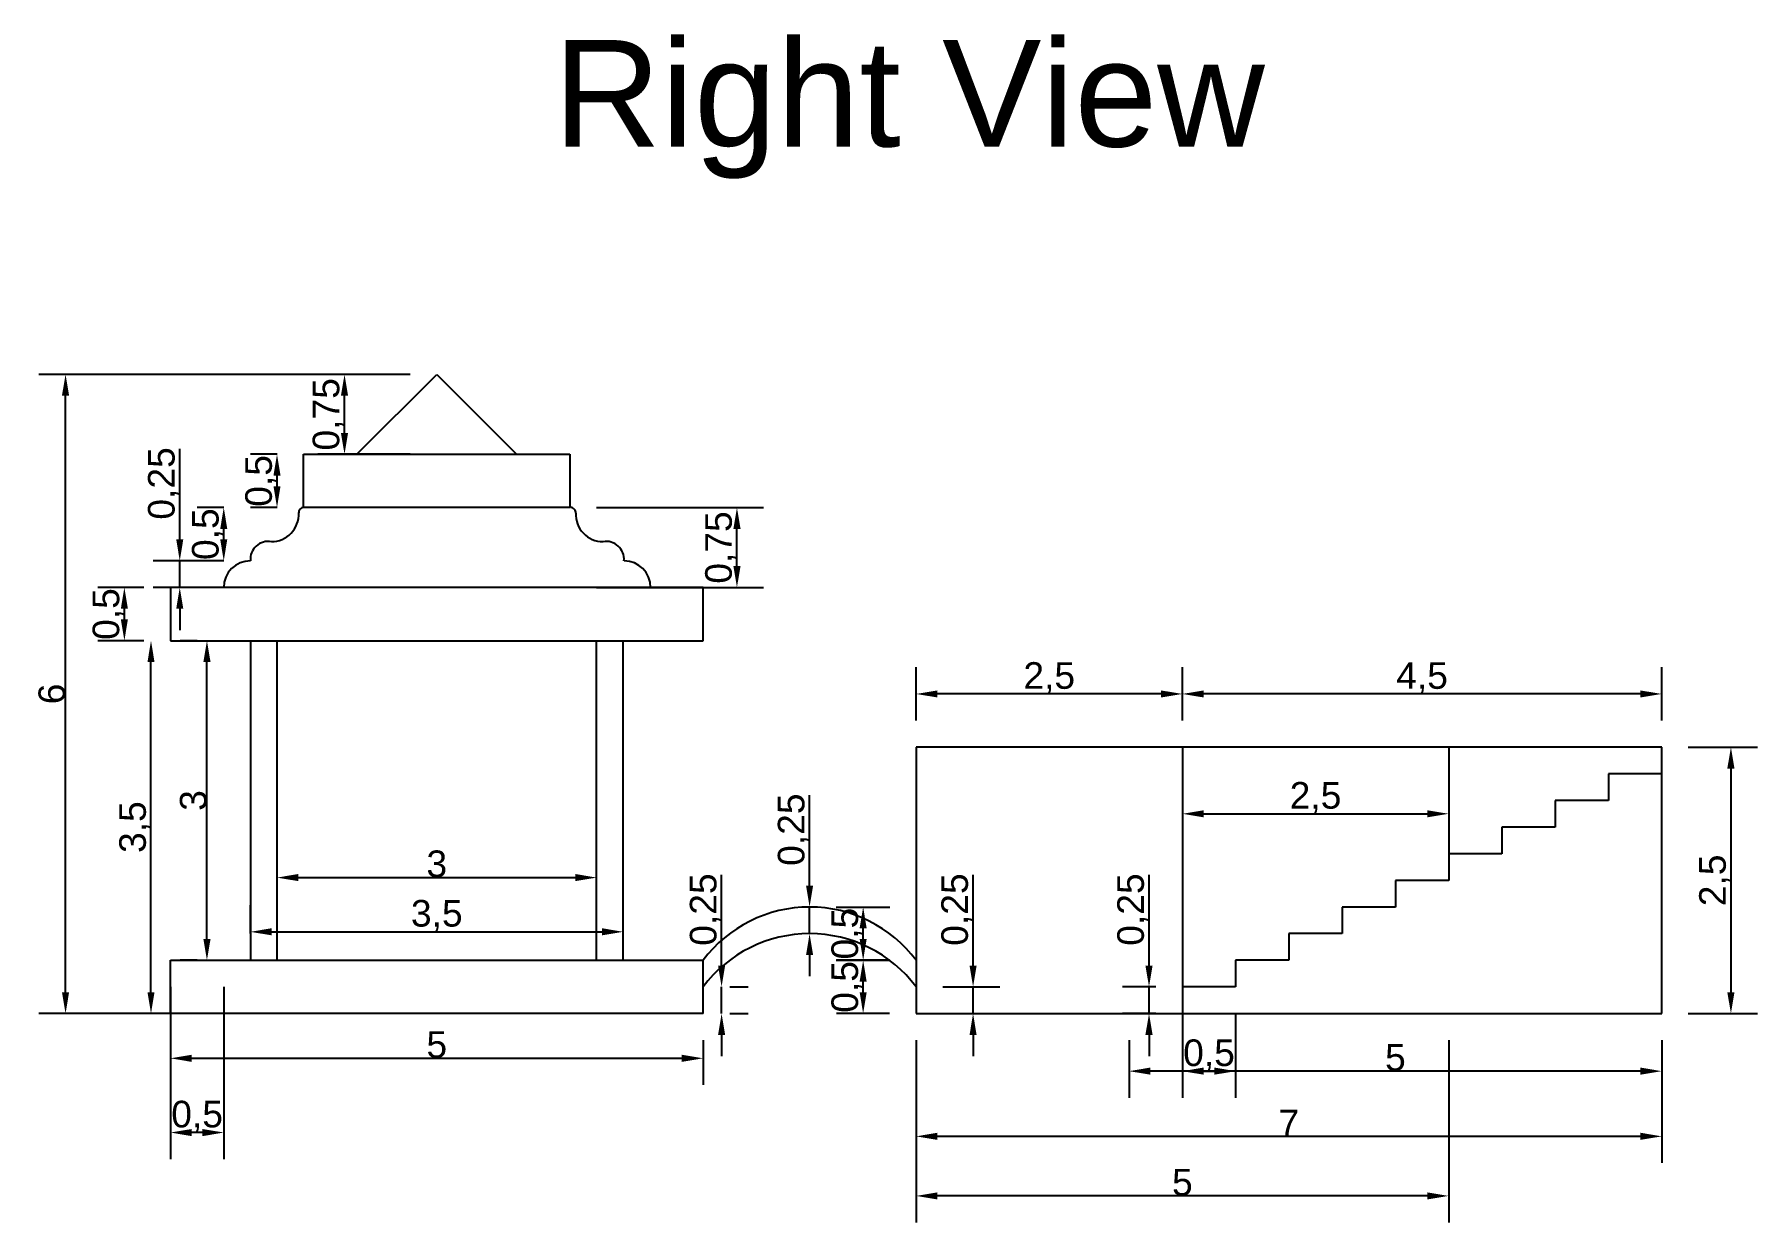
# Model space of a CAD drawing. Header units: millimetres. Extents: x 1912.7 to 1980.8, y 1561.4 to 1582.2.
# Drawn here: x 1947.23 to 1963.41, y 1563.66 to 1574.82 of the extents above; entities that cross this region are included whole.
import ezdxf

# ---------------------------------------------------------------- set-up
doc = ezdxf.new("R2010")
doc.units = ezdxf.units.MM
doc.layers.add('Dimensions', color=2, linetype='Continuous')
doc.layers.add('Final', color=3, linetype='Continuous')
doc.styles.get("Standard").update_dxf_attribs({"font": 'arial.ttf'})
doc.dimstyles.new('ISO-25', dxfattribs={"dimtxt": 0.25, "dimasz": 0.2, "dimexe": 0.25, "dimexo": 0.25, "dimgap": 0, "dimtad": 1, "dimtxsty": 'Standard', "dimcen": 1, "dimadec": 0, "dimazin": 0, "dimtfac": 1, "dimtmove": 0, "dimatfit": 3, "dimfxl": 1, "dimarcsym": 0})

# ---------------------------------------------------------------- blocks, each defined once
blk = doc.blocks.new('*D86')
at = {"layer": 'Defpoints', "color": 0, "transparency": 16777216}
for p in [(1962.509, 1568.125), (1962.509, 1565.625), (1963.159, 1565.625)]:
    blk.add_point(p, dxfattribs=at)
at = {"layer": 'Dimensions', "color": 0, "lineweight": -2, "transparency": 16777216}
for p, q in [((1962.759, 1568.125), (1963.409, 1568.125)), ((1963.159, 1567.925), (1963.159, 1565.825)), ((1962.759, 1565.625), (1963.409, 1565.625))]:
    blk.add_line(p, q, dxfattribs=at)
at = {"layer": 'Dimensions', "color": 0, "transparency": 16777216}
for points in [[(1963.125, 1567.925), (1963.192, 1567.925), (1963.159, 1568.125)], [(1963.125, 1565.825), (1963.192, 1565.825), (1963.159, 1565.625)]]:
    blk.add_solid(points, dxfattribs=at)
at = {"layer": 'Dimensions', "color": 0, "transparency": 16777216, "insert": (1963.009, 1566.875), "char_height": 0.25, "attachment_point": 5, "rotation": 90}
blk.add_mtext('2,5', dxfattribs=at)
blk = doc.blocks.new('*D87')
at = {"layer": 'Defpoints', "color": 0, "transparency": 16777216}
for p in [(1957.509, 1565.625), (1962.509, 1565.625), (1957.509, 1565.084)]:
    blk.add_point(p, dxfattribs=at)
at = {"layer": 'Dimensions', "color": 0, "lineweight": -2, "transparency": 16777216}
for p, q in [((1957.509, 1565.375), (1957.509, 1564.834)), ((1962.509, 1565.375), (1962.509, 1564.834)), ((1962.309, 1565.084), (1957.709, 1565.084))]:
    blk.add_line(p, q, dxfattribs=at)
at = {"layer": 'Dimensions', "color": 0, "transparency": 16777216}
for points in [[(1957.709, 1565.118), (1957.709, 1565.051), (1957.509, 1565.084)], [(1962.309, 1565.118), (1962.309, 1565.051), (1962.509, 1565.084)]]:
    blk.add_solid(points, dxfattribs=at)
at = {"layer": 'Dimensions', "color": 0, "transparency": 16777216, "insert": (1960.009, 1565.211), "char_height": 0.25, "attachment_point": 5}
blk.add_mtext('5', dxfattribs=at)
blk = doc.blocks.new('*D88')
at = {"layer": 'Defpoints', "color": 0, "transparency": 16777216}
for p in [(1955.509, 1565.625), (1962.509, 1565.625), (1955.509, 1564.472)]:
    blk.add_point(p, dxfattribs=at)
at = {"layer": 'Dimensions', "color": 0, "lineweight": -2, "transparency": 16777216}
for p, q in [((1955.509, 1565.375), (1955.509, 1564.222)), ((1962.509, 1565.375), (1962.509, 1564.222)), ((1962.309, 1564.472), (1955.709, 1564.472))]:
    blk.add_line(p, q, dxfattribs=at)
at = {"layer": 'Dimensions', "color": 0, "transparency": 16777216}
for points in [[(1955.709, 1564.506), (1955.709, 1564.439), (1955.509, 1564.472)], [(1962.309, 1564.506), (1962.309, 1564.439), (1962.509, 1564.472)]]:
    blk.add_solid(points, dxfattribs=at)
at = {"layer": 'Dimensions', "color": 0, "transparency": 16777216, "insert": (1959.009, 1564.597), "char_height": 0.25, "attachment_point": 5}
blk.add_mtext('7', dxfattribs=at)
blk = doc.blocks.new('*D89')
at = {"layer": 'Defpoints', "color": 0, "transparency": 16777216}
for p in [(1955.509, 1565.625), (1960.509, 1565.625), (1955.509, 1563.913)]:
    blk.add_point(p, dxfattribs=at)
at = {"layer": 'Dimensions', "color": 0, "lineweight": -2, "transparency": 16777216}
for p, q in [((1955.509, 1565.375), (1955.509, 1563.663)), ((1960.509, 1565.375), (1960.509, 1563.663)), ((1960.309, 1563.913), (1955.709, 1563.913))]:
    blk.add_line(p, q, dxfattribs=at)
at = {"layer": 'Dimensions', "color": 0, "transparency": 16777216}
for points in [[(1955.709, 1563.946), (1955.709, 1563.88), (1955.509, 1563.913)], [(1960.309, 1563.946), (1960.309, 1563.88), (1960.509, 1563.913)]]:
    blk.add_solid(points, dxfattribs=at)
at = {"layer": 'Dimensions', "color": 0, "transparency": 16777216, "insert": (1958.009, 1564.04), "char_height": 0.25, "attachment_point": 5}
blk.add_mtext('5', dxfattribs=at)
blk = doc.blocks.new('*D90')
at = {"layer": 'Defpoints', "color": 0, "transparency": 16777216}
for p in [(1958.009, 1568.625), (1958.009, 1568.125), (1962.509, 1568.125)]:
    blk.add_point(p, dxfattribs=at)
at = {"layer": 'Dimensions', "color": 0, "lineweight": -2, "transparency": 16777216}
for p, q in [((1958.009, 1568.375), (1958.009, 1568.875)), ((1962.509, 1568.375), (1962.509, 1568.875)), ((1962.309, 1568.625), (1958.209, 1568.625))]:
    blk.add_line(p, q, dxfattribs=at)
at = {"layer": 'Dimensions', "color": 0, "transparency": 16777216}
for points in [[(1958.209, 1568.658), (1958.209, 1568.592), (1958.009, 1568.625)], [(1962.309, 1568.658), (1962.309, 1568.592), (1962.509, 1568.625)]]:
    blk.add_solid(points, dxfattribs=at)
at = {"layer": 'Dimensions', "color": 0, "transparency": 16777216, "insert": (1960.259, 1568.775), "char_height": 0.25, "attachment_point": 5}
blk.add_mtext('4,5', dxfattribs=at)
blk = doc.blocks.new('*D91')
at = {"layer": 'Defpoints', "color": 0, "transparency": 16777216}
for p in [(1955.509, 1568.625), (1955.509, 1568.125), (1958.009, 1568.125)]:
    blk.add_point(p, dxfattribs=at)
at = {"layer": 'Dimensions', "color": 0, "lineweight": -2, "transparency": 16777216}
for p, q in [((1955.509, 1568.375), (1955.509, 1568.875)), ((1958.009, 1568.375), (1958.009, 1568.875)), ((1957.809, 1568.625), (1955.709, 1568.625))]:
    blk.add_line(p, q, dxfattribs=at)
at = {"layer": 'Dimensions', "color": 0, "transparency": 16777216}
for points in [[(1955.709, 1568.658), (1955.709, 1568.592), (1955.509, 1568.625)], [(1957.809, 1568.658), (1957.809, 1568.592), (1958.009, 1568.625)]]:
    blk.add_solid(points, dxfattribs=at)
at = {"layer": 'Dimensions', "color": 0, "transparency": 16777216, "insert": (1956.759, 1568.775), "char_height": 0.25, "attachment_point": 5}
blk.add_mtext('2,5', dxfattribs=at)
blk = doc.blocks.new('*D94')
at = {"layer": 'Defpoints', "color": 0, "transparency": 16777216}
for p in [(1953.509, 1565.875), (1953.683, 1565.875), (1953.509, 1565.625)]:
    blk.add_point(p, dxfattribs=at)
at = {"layer": 'Dimensions', "color": 0, "lineweight": -2, "transparency": 16777216}
for p, q in [((1953.683, 1566.075), (1953.683, 1566.926)), ((1953.683, 1565.625), (1953.683, 1565.875)), ((1953.759, 1565.875), (1953.933, 1565.875)), ((1953.759, 1565.625), (1953.933, 1565.625)), ((1953.683, 1565.425), (1953.683, 1565.225))]:
    blk.add_line(p, q, dxfattribs=at)
at = {"layer": 'Dimensions', "color": 0, "transparency": 16777216}
for points in [[(1953.65, 1566.075), (1953.716, 1566.075), (1953.683, 1565.875)], [(1953.65, 1565.425), (1953.716, 1565.425), (1953.683, 1565.625)]]:
    blk.add_solid(points, dxfattribs=at)
at = {"layer": 'Dimensions', "color": 0, "transparency": 16777216, "insert": (1953.533, 1566.601), "char_height": 0.25, "attachment_point": 5, "rotation": 90}
blk.add_mtext('0,25', dxfattribs=at)
blk = doc.blocks.new('*D127')
at = {"layer": 'Defpoints', "color": 0, "transparency": 16777216}
for p in [(1954.509, 1566.625), (1954.509, 1566.625), (1954.509, 1566.375)]:
    blk.add_point(p, dxfattribs=at)
at = {"layer": 'Dimensions', "color": 0, "lineweight": -2, "transparency": 16777216}
for p, q in [((1954.509, 1566.825), (1954.509, 1567.676)), ((1954.509, 1566.375), (1954.509, 1566.625)), ((1954.509, 1566.175), (1954.509, 1565.975))]:
    blk.add_line(p, q, dxfattribs=at)
at = {"layer": 'Dimensions', "color": 0, "transparency": 16777216}
for points in [[(1954.476, 1566.825), (1954.542, 1566.825), (1954.509, 1566.625)], [(1954.476, 1566.175), (1954.542, 1566.175), (1954.509, 1566.375)]]:
    blk.add_solid(points, dxfattribs=at)
at = {"layer": 'Dimensions', "color": 0, "transparency": 16777216, "insert": (1954.359, 1567.351), "char_height": 0.25, "attachment_point": 5, "rotation": 90}
blk.add_mtext('0,25', dxfattribs=at)
blk = doc.blocks.new('*D128')
at = {"layer": 'Defpoints', "color": 0, "transparency": 16777216}
for p in [(1954.509, 1566.625), (1955.012, 1566.625), (1954.509, 1566.125)]:
    blk.add_point(p, dxfattribs=at)
at = {"layer": 'Dimensions', "color": 0, "lineweight": -2, "transparency": 16777216}
for p, q in [((1954.759, 1566.625), (1955.262, 1566.625)), ((1955.012, 1566.325), (1955.012, 1566.425)), ((1954.759, 1566.125), (1955.262, 1566.125))]:
    blk.add_line(p, q, dxfattribs=at)
at = {"layer": 'Dimensions', "color": 0, "transparency": 16777216}
for points in [[(1954.979, 1566.425), (1955.045, 1566.425), (1955.012, 1566.625)], [(1954.979, 1566.325), (1955.045, 1566.325), (1955.012, 1566.125)]]:
    blk.add_solid(points, dxfattribs=at)
at = {"layer": 'Dimensions', "color": 0, "transparency": 16777216, "insert": (1954.862, 1566.375), "char_height": 0.25, "attachment_point": 5, "rotation": 90}
blk.add_mtext('0,5', dxfattribs=at)
blk = doc.blocks.new('*D129')
at = {"layer": 'Defpoints', "color": 0, "transparency": 16777216}
for p in [(1955.012, 1566.125), (1955.509, 1566.125), (1955.509, 1565.625)]:
    blk.add_point(p, dxfattribs=at)
at = {"layer": 'Dimensions', "color": 0, "lineweight": -2, "transparency": 16777216}
for p, q in [((1955.259, 1566.125), (1954.762, 1566.125)), ((1955.012, 1565.825), (1955.012, 1565.925)), ((1955.259, 1565.625), (1954.762, 1565.625))]:
    blk.add_line(p, q, dxfattribs=at)
at = {"layer": 'Dimensions', "color": 0, "transparency": 16777216}
for points in [[(1954.979, 1565.925), (1955.045, 1565.925), (1955.012, 1566.125)], [(1954.979, 1565.825), (1955.045, 1565.825), (1955.012, 1565.625)]]:
    blk.add_solid(points, dxfattribs=at)
at = {"layer": 'Dimensions', "color": 0, "transparency": 16777216, "insert": (1954.862, 1565.875), "char_height": 0.25, "attachment_point": 5, "rotation": 90}
blk.add_mtext('0,5', dxfattribs=at)
blk = doc.blocks.new('*D130')
at = {"layer": 'Defpoints', "color": 0, "transparency": 16777216}
for p in [(1955.509, 1565.875), (1956.044, 1565.875), (1955.509, 1565.625)]:
    blk.add_point(p, dxfattribs=at)
at = {"layer": 'Dimensions', "color": 0, "lineweight": -2, "transparency": 16777216}
for p, q in [((1956.044, 1566.075), (1956.044, 1566.926)), ((1955.759, 1565.875), (1956.294, 1565.875)), ((1956.044, 1565.625), (1956.044, 1565.875)), ((1955.759, 1565.625), (1956.294, 1565.625)), ((1956.044, 1565.425), (1956.044, 1565.225))]:
    blk.add_line(p, q, dxfattribs=at)
at = {"layer": 'Dimensions', "color": 0, "transparency": 16777216}
for points in [[(1956.011, 1566.075), (1956.077, 1566.075), (1956.044, 1565.875)], [(1956.011, 1565.425), (1956.077, 1565.425), (1956.044, 1565.625)]]:
    blk.add_solid(points, dxfattribs=at)
at = {"layer": 'Dimensions', "color": 0, "transparency": 16777216, "insert": (1955.894, 1566.601), "char_height": 0.25, "attachment_point": 5, "rotation": 90}
blk.add_mtext('0,25', dxfattribs=at)
blk = doc.blocks.new('*D131')
at = {"layer": 'Defpoints', "color": 0, "transparency": 16777216}
for p in [(1957.696, 1565.875), (1958.009, 1565.875), (1958.009, 1565.625)]:
    blk.add_point(p, dxfattribs=at)
at = {"layer": 'Dimensions', "color": 0, "lineweight": -2, "transparency": 16777216}
for p, q in [((1957.696, 1566.075), (1957.696, 1566.926)), ((1957.759, 1565.875), (1957.446, 1565.875)), ((1957.696, 1565.625), (1957.696, 1565.875)), ((1957.759, 1565.625), (1957.446, 1565.625)), ((1957.696, 1565.425), (1957.696, 1565.225))]:
    blk.add_line(p, q, dxfattribs=at)
at = {"layer": 'Dimensions', "color": 0, "transparency": 16777216}
for points in [[(1957.662, 1566.075), (1957.729, 1566.075), (1957.696, 1565.875)], [(1957.662, 1565.425), (1957.729, 1565.425), (1957.696, 1565.625)]]:
    blk.add_solid(points, dxfattribs=at)
at = {"layer": 'Dimensions', "color": 0, "transparency": 16777216, "insert": (1957.546, 1566.601), "char_height": 0.25, "attachment_point": 5, "rotation": 90}
blk.add_mtext('0,25', dxfattribs=at)
blk = doc.blocks.new('*D132')
at = {"layer": 'Defpoints', "color": 0, "transparency": 16777216}
for p in [(1958.009, 1565.875), (1958.509, 1565.875), (1958.509, 1565.084)]:
    blk.add_point(p, dxfattribs=at)
at = {"layer": 'Dimensions', "color": 0, "lineweight": -2, "transparency": 16777216}
for p, q in [((1958.009, 1565.625), (1958.009, 1564.834)), ((1958.509, 1565.625), (1958.509, 1564.834)), ((1958.209, 1565.084), (1958.309, 1565.084))]:
    blk.add_line(p, q, dxfattribs=at)
at = {"layer": 'Dimensions', "color": 0, "transparency": 16777216}
for points in [[(1958.209, 1565.118), (1958.209, 1565.051), (1958.009, 1565.084)], [(1958.309, 1565.118), (1958.309, 1565.051), (1958.509, 1565.084)]]:
    blk.add_solid(points, dxfattribs=at)
at = {"layer": 'Dimensions', "color": 0, "transparency": 16777216, "insert": (1958.259, 1565.234), "char_height": 0.25, "attachment_point": 5}
blk.add_mtext('0,5', dxfattribs=at)
blk = doc.blocks.new('*D140')
at = {"layer": 'Defpoints', "color": 0, "transparency": 16777216}
for p in [(1958.009, 1568.125), (1960.509, 1568.125), (1960.509, 1567.5)]:
    blk.add_point(p, dxfattribs=at)
at = {"layer": 'Dimensions', "color": 0, "lineweight": -2, "transparency": 16777216}
for p, q in [((1958.009, 1567.875), (1958.009, 1567.25)), ((1960.509, 1567.875), (1960.509, 1567.25)), ((1958.209, 1567.5), (1960.309, 1567.5))]:
    blk.add_line(p, q, dxfattribs=at)
at = {"layer": 'Dimensions', "color": 0, "transparency": 16777216}
for points in [[(1958.209, 1567.533), (1958.209, 1567.467), (1958.009, 1567.5)], [(1960.309, 1567.533), (1960.309, 1567.467), (1960.509, 1567.5)]]:
    blk.add_solid(points, dxfattribs=at)
at = {"layer": 'Dimensions', "color": 0, "transparency": 16777216, "insert": (1959.259, 1567.65), "char_height": 0.25, "attachment_point": 5}
blk.add_mtext('2,5', dxfattribs=at)
blk = doc.blocks.new('*D155')
at = {"layer": 'Defpoints', "color": 0, "transparency": 16777216}
for p in [(1948.509, 1566.125), (1949.009, 1566.125), (1948.509, 1564.508)]:
    blk.add_point(p, dxfattribs=at)
at = {"layer": 'Dimensions', "color": 0, "lineweight": -2, "transparency": 16777216}
for p, q in [((1948.509, 1565.875), (1948.509, 1564.258)), ((1949.009, 1565.875), (1949.009, 1564.258)), ((1948.809, 1564.508), (1948.709, 1564.508))]:
    blk.add_line(p, q, dxfattribs=at)
at = {"layer": 'Dimensions', "color": 0, "transparency": 16777216}
for points in [[(1948.709, 1564.541), (1948.709, 1564.474), (1948.509, 1564.508)], [(1948.809, 1564.541), (1948.809, 1564.474), (1949.009, 1564.508)]]:
    blk.add_solid(points, dxfattribs=at)
at = {"layer": 'Dimensions', "color": 0, "transparency": 16777216, "insert": (1948.759, 1564.658), "char_height": 0.25, "attachment_point": 5}
blk.add_mtext('0,5', dxfattribs=at)
blk = doc.blocks.new('*D156')
at = {"layer": 'Defpoints', "color": 0, "transparency": 16777216}
for p in [(1948.509, 1565.625), (1953.509, 1565.625), (1953.509, 1565.205)]:
    blk.add_point(p, dxfattribs=at)
at = {"layer": 'Dimensions', "color": 0, "lineweight": -2, "transparency": 16777216}
for p, q in [((1948.509, 1565.375), (1948.509, 1564.955)), ((1953.509, 1565.375), (1953.509, 1564.955)), ((1948.709, 1565.205), (1953.309, 1565.205))]:
    blk.add_line(p, q, dxfattribs=at)
at = {"layer": 'Dimensions', "color": 0, "transparency": 16777216}
for points in [[(1948.709, 1565.238), (1948.709, 1565.171), (1948.509, 1565.205)], [(1953.309, 1565.238), (1953.309, 1565.171), (1953.509, 1565.205)]]:
    blk.add_solid(points, dxfattribs=at)
at = {"layer": 'Dimensions', "color": 0, "transparency": 16777216, "insert": (1951.009, 1565.332), "char_height": 0.25, "attachment_point": 5}
blk.add_mtext('5', dxfattribs=at)
blk = doc.blocks.new('*D157')
at = {"layer": 'Defpoints', "color": 0, "transparency": 16777216}
for p in [(1948.326, 1569.125), (1948.509, 1569.125), (1948.509, 1565.625)]:
    blk.add_point(p, dxfattribs=at)
at = {"layer": 'Dimensions', "color": 0, "lineweight": -2, "transparency": 16777216}
for p, q in [((1948.259, 1569.125), (1948.076, 1569.125)), ((1948.326, 1565.825), (1948.326, 1568.925)), ((1948.259, 1565.625), (1948.076, 1565.625))]:
    blk.add_line(p, q, dxfattribs=at)
at = {"layer": 'Dimensions', "color": 0, "transparency": 16777216}
for points in [[(1948.293, 1568.925), (1948.359, 1568.925), (1948.326, 1569.125)], [(1948.293, 1565.825), (1948.359, 1565.825), (1948.326, 1565.625)]]:
    blk.add_solid(points, dxfattribs=at)
at = {"layer": 'Dimensions', "color": 0, "transparency": 16777216, "insert": (1948.176, 1567.375), "char_height": 0.25, "attachment_point": 5, "rotation": 90}
blk.add_mtext('3,5', dxfattribs=at)
blk = doc.blocks.new('*D158')
at = {"layer": 'Defpoints', "color": 0, "transparency": 16777216}
for p in [(1948.851, 1569.125), (1949.009, 1569.125), (1949.009, 1566.125)]:
    blk.add_point(p, dxfattribs=at)
at = {"layer": 'Dimensions', "color": 0, "lineweight": -2, "transparency": 16777216}
for p, q in [((1948.759, 1569.125), (1948.601, 1569.125)), ((1948.851, 1566.325), (1948.851, 1568.925)), ((1948.759, 1566.125), (1948.601, 1566.125))]:
    blk.add_line(p, q, dxfattribs=at)
at = {"layer": 'Dimensions', "color": 0, "transparency": 16777216}
for points in [[(1948.818, 1568.925), (1948.885, 1568.925), (1948.851, 1569.125)], [(1948.818, 1566.325), (1948.885, 1566.325), (1948.851, 1566.125)]]:
    blk.add_solid(points, dxfattribs=at)
at = {"layer": 'Dimensions', "color": 0, "transparency": 16777216, "insert": (1948.724, 1567.625), "char_height": 0.25, "attachment_point": 5, "rotation": 90}
blk.add_mtext('3', dxfattribs=at)
blk = doc.blocks.new('*D164')
at = {"layer": 'Defpoints', "color": 0, "transparency": 16777216}
for p in [(1952.759, 1566.392), (1949.259, 1566.125), (1952.759, 1566.125)]:
    blk.add_point(p, dxfattribs=at)
at = {"layer": 'Dimensions', "color": 0, "lineweight": -2, "transparency": 16777216}
for p, q in [((1949.259, 1566.375), (1949.259, 1566.642)), ((1952.759, 1566.375), (1952.759, 1566.642)), ((1949.459, 1566.392), (1952.559, 1566.392))]:
    blk.add_line(p, q, dxfattribs=at)
at = {"layer": 'Dimensions', "color": 0, "transparency": 16777216}
for points in [[(1949.459, 1566.426), (1949.459, 1566.359), (1949.259, 1566.392)], [(1952.559, 1566.426), (1952.559, 1566.359), (1952.759, 1566.392)]]:
    blk.add_solid(points, dxfattribs=at)
at = {"layer": 'Dimensions', "color": 0, "transparency": 16777216, "insert": (1951.009, 1566.543), "char_height": 0.25, "attachment_point": 5}
blk.add_mtext('3,5', dxfattribs=at)
blk = doc.blocks.new('*D166')
at = {"layer": 'Defpoints', "color": 0, "transparency": 16777216}
for p in [(1952.509, 1566.901), (1949.509, 1566.125), (1952.509, 1566.125)]:
    blk.add_point(p, dxfattribs=at)
at = {"layer": 'Dimensions', "color": 0, "lineweight": -2, "transparency": 16777216}
for p, q in [((1949.509, 1566.375), (1949.509, 1567.151)), ((1952.509, 1566.375), (1952.509, 1567.151)), ((1949.709, 1566.901), (1952.309, 1566.901))]:
    blk.add_line(p, q, dxfattribs=at)
at = {"layer": 'Dimensions', "color": 0, "transparency": 16777216}
for points in [[(1949.709, 1566.935), (1949.709, 1566.868), (1949.509, 1566.901)], [(1952.309, 1566.935), (1952.309, 1566.868), (1952.509, 1566.901)]]:
    blk.add_solid(points, dxfattribs=at)
at = {"layer": 'Dimensions', "color": 0, "transparency": 16777216, "insert": (1951.009, 1567.029), "char_height": 0.25, "attachment_point": 5}
blk.add_mtext('3', dxfattribs=at)
blk = doc.blocks.new('*D167')
at = {"layer": 'Defpoints', "color": 0, "transparency": 16777216}
for p in [(1948.076, 1569.625), (1948.509, 1569.625), (1948.509, 1569.125)]:
    blk.add_point(p, dxfattribs=at)
at = {"layer": 'Dimensions', "color": 0, "lineweight": -2, "transparency": 16777216}
for p, q in [((1948.259, 1569.625), (1947.826, 1569.625)), ((1948.076, 1569.325), (1948.076, 1569.425)), ((1948.259, 1569.125), (1947.826, 1569.125))]:
    blk.add_line(p, q, dxfattribs=at)
at = {"layer": 'Dimensions', "color": 0, "transparency": 16777216}
for points in [[(1948.043, 1569.425), (1948.109, 1569.425), (1948.076, 1569.625)], [(1948.043, 1569.325), (1948.109, 1569.325), (1948.076, 1569.125)]]:
    blk.add_solid(points, dxfattribs=at)
at = {"layer": 'Dimensions', "color": 0, "transparency": 16777216, "insert": (1947.926, 1569.375), "char_height": 0.25, "attachment_point": 5, "rotation": 90}
blk.add_mtext('0,5', dxfattribs=at)
blk = doc.blocks.new('*D172')
at = {"layer": 'Defpoints', "color": 0, "transparency": 16777216}
for p in [(1949.509, 1570.875), (1949.759, 1570.875), (1949.759, 1570.375)]:
    blk.add_point(p, dxfattribs=at)
at = {"layer": 'Dimensions', "color": 0, "lineweight": -2, "transparency": 16777216}
for p, q in [((1949.509, 1570.875), (1949.259, 1570.875)), ((1949.509, 1570.575), (1949.509, 1570.675)), ((1949.509, 1570.375), (1949.259, 1570.375))]:
    blk.add_line(p, q, dxfattribs=at)
at = {"layer": 'Dimensions', "color": 0, "transparency": 16777216}
for points in [[(1949.476, 1570.675), (1949.542, 1570.675), (1949.509, 1570.875)], [(1949.476, 1570.575), (1949.542, 1570.575), (1949.509, 1570.375)]]:
    blk.add_solid(points, dxfattribs=at)
at = {"layer": 'Dimensions', "color": 0, "transparency": 16777216, "insert": (1949.359, 1570.625), "char_height": 0.25, "attachment_point": 5, "rotation": 90}
blk.add_mtext('0,5', dxfattribs=at)
blk = doc.blocks.new('*D173')
at = {"layer": 'Defpoints', "color": 0, "transparency": 16777216}
for p in [(1950.143, 1571.625), (1951.009, 1571.625), (1951.009, 1570.875)]:
    blk.add_point(p, dxfattribs=at)
at = {"layer": 'Dimensions', "color": 0, "lineweight": -2, "transparency": 16777216}
for p, q in [((1950.759, 1571.625), (1949.893, 1571.625)), ((1950.143, 1571.075), (1950.143, 1571.425)), ((1950.759, 1570.875), (1949.893, 1570.875))]:
    blk.add_line(p, q, dxfattribs=at)
at = {"layer": 'Dimensions', "color": 0, "transparency": 16777216}
for points in [[(1950.109, 1571.425), (1950.176, 1571.425), (1950.143, 1571.625)], [(1950.109, 1571.075), (1950.176, 1571.075), (1950.143, 1570.875)]]:
    blk.add_solid(points, dxfattribs=at)
at = {"layer": 'Dimensions', "color": 0, "transparency": 16777216, "insert": (1949.992, 1571.25), "char_height": 0.25, "attachment_point": 5, "rotation": 90}
blk.add_mtext('0,75', dxfattribs=at)
blk = doc.blocks.new('*D174')
at = {"layer": 'Defpoints', "color": 0, "transparency": 16777216}
for p in [(1949.009, 1570.375), (1949.259, 1570.375), (1949.259, 1569.875)]:
    blk.add_point(p, dxfattribs=at)
at = {"layer": 'Dimensions', "color": 0, "lineweight": -2, "transparency": 16777216}
for p, q in [((1949.009, 1570.375), (1948.759, 1570.375)), ((1949.009, 1570.075), (1949.009, 1570.175)), ((1949.009, 1569.875), (1948.759, 1569.875))]:
    blk.add_line(p, q, dxfattribs=at)
at = {"layer": 'Dimensions', "color": 0, "transparency": 16777216}
for points in [[(1948.976, 1570.175), (1949.042, 1570.175), (1949.009, 1570.375)], [(1948.976, 1570.075), (1949.042, 1570.075), (1949.009, 1569.875)]]:
    blk.add_solid(points, dxfattribs=at)
at = {"layer": 'Dimensions', "color": 0, "transparency": 16777216, "insert": (1948.859, 1570.125), "char_height": 0.25, "attachment_point": 5, "rotation": 90}
blk.add_mtext('0,5', dxfattribs=at)
blk = doc.blocks.new('*D175')
at = {"layer": 'Defpoints', "color": 0, "transparency": 16777216}
for p in [(1948.596, 1569.875), (1949.009, 1569.875), (1949.009, 1569.625)]:
    blk.add_point(p, dxfattribs=at)
at = {"layer": 'Dimensions', "color": 0, "lineweight": -2, "transparency": 16777216}
for p, q in [((1948.596, 1570.075), (1948.596, 1570.926)), ((1948.759, 1569.875), (1948.346, 1569.875)), ((1948.596, 1569.625), (1948.596, 1569.875)), ((1948.759, 1569.625), (1948.346, 1569.625)), ((1948.596, 1569.425), (1948.596, 1569.225))]:
    blk.add_line(p, q, dxfattribs=at)
at = {"layer": 'Dimensions', "color": 0, "transparency": 16777216}
for points in [[(1948.563, 1570.075), (1948.629, 1570.075), (1948.596, 1569.875)], [(1948.563, 1569.425), (1948.629, 1569.425), (1948.596, 1569.625)]]:
    blk.add_solid(points, dxfattribs=at)
at = {"layer": 'Dimensions', "color": 0, "transparency": 16777216, "insert": (1948.446, 1570.601), "char_height": 0.25, "attachment_point": 5, "rotation": 90}
blk.add_mtext('0,25', dxfattribs=at)
blk = doc.blocks.new('*D176')
at = {"layer": 'Defpoints', "color": 0, "transparency": 16777216}
for p in [(1952.259, 1570.375), (1953.827, 1570.375), (1952.259, 1569.625)]:
    blk.add_point(p, dxfattribs=at)
at = {"layer": 'Dimensions', "color": 0, "lineweight": -2, "transparency": 16777216}
for p, q in [((1952.509, 1570.375), (1954.077, 1570.375)), ((1953.827, 1569.825), (1953.827, 1570.175)), ((1952.509, 1569.625), (1954.077, 1569.625))]:
    blk.add_line(p, q, dxfattribs=at)
at = {"layer": 'Dimensions', "color": 0, "transparency": 16777216}
for points in [[(1953.794, 1570.175), (1953.861, 1570.175), (1953.827, 1570.375)], [(1953.794, 1569.825), (1953.861, 1569.825), (1953.827, 1569.625)]]:
    blk.add_solid(points, dxfattribs=at)
at = {"layer": 'Dimensions', "color": 0, "transparency": 16777216, "insert": (1953.677, 1570), "char_height": 0.25, "attachment_point": 5, "rotation": 90}
blk.add_mtext('0,75', dxfattribs=at)
blk = doc.blocks.new('*D177')
at = {"layer": 'Defpoints', "color": 0, "transparency": 16777216}
for p in [(1947.524, 1571.625), (1951.009, 1571.625), (1951.009, 1565.625)]:
    blk.add_point(p, dxfattribs=at)
at = {"layer": 'Dimensions', "color": 0, "lineweight": -2, "transparency": 16777216}
for p, q in [((1950.759, 1571.625), (1947.274, 1571.625)), ((1947.524, 1565.825), (1947.524, 1571.425)), ((1950.759, 1565.625), (1947.274, 1565.625))]:
    blk.add_line(p, q, dxfattribs=at)
at = {"layer": 'Dimensions', "color": 0, "transparency": 16777216}
for points in [[(1947.49, 1571.425), (1947.557, 1571.425), (1947.524, 1571.625)], [(1947.49, 1565.825), (1947.557, 1565.825), (1947.524, 1565.625)]]:
    blk.add_solid(points, dxfattribs=at)
at = {"layer": 'Dimensions', "color": 0, "transparency": 16777216, "insert": (1947.396, 1568.625), "char_height": 0.25, "attachment_point": 5, "rotation": 90}
blk.add_mtext('6', dxfattribs=at)

msp = doc.modelspace()

# ---------------------------------------------------------------- linework, layer by layer
at = {"layer": 'Final'}
for p, q in [((1950.259, 1570.875), (1951.009, 1571.625)), ((1951.009, 1571.625), (1951.759, 1570.875)), ((1949.759, 1570.875), (1952.259, 1570.875)), ((1949.759, 1570.375), (1949.759, 1570.875)), ((1952.259, 1570.875), (1952.259, 1570.375)), ((1952.259, 1570.375), (1949.759, 1570.375)), ((1953.509, 1569.625), (1948.509, 1569.625)), ((1948.509, 1569.625), (1948.509, 1569.125)), ((1953.509, 1569.125), (1953.509, 1569.625)), ((1948.509, 1569.125), (1953.509, 1569.125)), ((1949.259, 1569.125), (1949.259, 1566.125)), ((1949.509, 1566.125), (1949.509, 1569.125)), ((1952.509, 1566.125), (1952.509, 1569.125)), ((1952.759, 1566.125), (1952.759, 1569.125)), ((1962.509, 1568.125), (1955.509, 1568.125)), ((1955.509, 1568.125), (1955.509, 1565.625)), ((1958.009, 1568.125), (1958.009, 1565.625)), ((1960.509, 1568.125), (1960.509, 1566.875)), ((1962.509, 1565.625), (1962.509, 1568.125)), ((1962.509, 1567.875), (1962.009, 1567.875)), ((1962.009, 1567.875), (1962.009, 1567.625)), ((1962.009, 1567.625), (1961.509, 1567.625)), ((1961.509, 1567.625), (1961.509, 1567.375)), ((1961.509, 1567.375), (1961.009, 1567.375)), ((1961.009, 1567.375), (1961.009, 1567.125)), ((1961.009, 1567.125), (1960.509, 1567.125)), ((1960.509, 1567.125), (1960.509, 1566.875)), ((1960.509, 1566.875), (1960.009, 1566.875)), ((1960.009, 1566.875), (1960.009, 1566.625)), ((1960.009, 1566.625), (1959.509, 1566.625)), ((1959.509, 1566.625), (1959.509, 1566.375)), ((1959.509, 1566.375), (1959.009, 1566.375)), ((1959.009, 1566.375), (1959.009, 1566.125)), ((1948.509, 1565.625), (1948.509, 1566.125)), ((1948.509, 1565.625), (1948.509, 1566.125)), ((1948.509, 1566.125), (1953.509, 1566.125)), ((1953.509, 1565.625), (1953.509, 1566.125)), ((1959.009, 1566.125), (1958.509, 1566.125)), ((1958.509, 1566.125), (1958.509, 1565.875)), ((1958.509, 1565.875), (1958.009, 1565.875)), ((1953.509, 1565.625), (1948.509, 1565.625)), ((1955.509, 1565.625), (1962.509, 1565.625))]:
    msp.add_line(p, q, dxfattribs=at)
for centre, radius, start, end in [((1949.456, 1570.312), 0.257, 270.3119, 2.2528), ((1949.761, 1570.326), 0.0489, 87.5913, 185.2082), ((1952.265, 1570.326), 0.0489, 354.7918, 92.4087), ((1952.571, 1570.312), 0.257, 177.7472, 269.6881), ((1949.427, 1569.889), 0.168, 79.788, 184.6404), ((1952.599, 1569.889), 0.168, 355.3596, 100.212), ((1949.259, 1569.625), 0.25, 90, 180), ((1952.767, 1569.625), 0.25, 0, 90), ((1954.509, 1565.375), 1.25, 36.8699, 143.1301), ((1954.509, 1565.125), 1.25, 36.8699, 143.1301)]:
    msp.add_arc(centre, radius, start, end, dxfattribs=at)

# ---------------------------------------------------------------- texts
at = {"layer": 'Final', "insert": (1952.105, 1574.763), "char_height": 1, "attachment_point": 1}
msp.add_mtext_dynamic_manual_height_columns('Right{\\fArial Baltic|b0|i0|c186|p34; View}', width=7.29347, gutter_width=12.5, heights=[1.147], dxfattribs=at)

# ---------------------------------------------------------------- dimensions: what is measured, and where the dimension line sits
at = {"layer": 'Dimensions'}
for base, p1, p2, picture, middle in [((1947.524, 1571.625), (1951.009, 1565.625), (1951.009, 1571.625), '*D177', (1947.396, 1568.625)), ((1950.143, 1571.625), (1951.009, 1570.875), (1951.009, 1571.625), '*D173', (1949.992, 1571.25)), ((1948.596, 1569.875), (1949.009, 1569.625), (1949.009, 1569.875), '*D175', (1948.446, 1570.601)), ((1949.509, 1570.875), (1949.759, 1570.375), (1949.759, 1570.875), '*D172', (1949.359, 1570.625)), ((1949.009, 1570.375), (1949.259, 1569.875), (1949.259, 1570.375), '*D174', (1948.859, 1570.125)), ((1948.076, 1569.625), (1948.509, 1569.125), (1948.509, 1569.625), '*D167', (1947.926, 1569.375)), ((1948.326, 1569.125), (1948.509, 1565.625), (1948.509, 1569.125), '*D157', (1948.176, 1567.375)), ((1948.851, 1569.125), (1949.009, 1566.125), (1949.009, 1569.125), '*D158', (1948.724, 1567.625)), ((1963.159, 1565.625), (1962.509, 1568.125), (1962.509, 1565.625), '*D86', (1963.009, 1566.875)), ((1954.509, 1566.625), (1954.509, 1566.375), (1954.509, 1566.625), '*D127', (1954.359, 1567.351)), ((1953.683, 1565.875), (1953.509, 1565.625), (1953.509, 1565.875), '*D94', (1953.533, 1566.601)), ((1956.044, 1565.875), (1955.509, 1565.625), (1955.509, 1565.875), '*D130', (1955.894, 1566.601)), ((1957.696, 1565.875), (1958.009, 1565.625), (1958.009, 1565.875), '*D131', (1957.546, 1566.601)), ((1955.012, 1566.625), (1954.509, 1566.125), (1954.509, 1566.625), '*D128', (1954.862, 1566.375)), ((1955.012, 1566.125), (1955.509, 1565.625), (1955.509, 1566.125), '*D129', (1954.862, 1565.875))]:
    dim = msp.add_linear_dim(base=base, p1=p1, p2=p2, angle=90, dimstyle='ISO-25', dxfattribs=at)
    dim.commit()
    dim.dimension.update_dxf_attribs({"geometry": picture, "text_midpoint": middle})
dim = msp.add_linear_dim(base=(1953.827, 1570.375), p1=(1952.259, 1569.625), p2=(1952.259, 1570.375), angle=90, dimstyle='ISO-25', dxfattribs=at)
dim.commit()
dim.dimension.update_dxf_attribs({"geometry": '*D176', "text_midpoint": (1953.827, 1570), "dimtype": 160})
for base, p1, p2, picture, middle in [((1955.509, 1568.625), (1958.009, 1568.125), (1955.509, 1568.125), '*D91', (1956.759, 1568.775)), ((1958.009, 1568.625), (1962.509, 1568.125), (1958.009, 1568.125), '*D90', (1960.259, 1568.775)), ((1960.509, 1567.5), (1958.009, 1568.125), (1960.509, 1568.125), '*D140', (1959.259, 1567.65)), ((1952.509, 1566.901), (1949.509, 1566.125), (1952.509, 1566.125), '*D166', (1951.009, 1567.029)), ((1952.759, 1566.392), (1949.259, 1566.125), (1952.759, 1566.125), '*D164', (1951.009, 1566.543)), ((1948.509, 1564.508), (1949.009, 1566.125), (1948.509, 1566.125), '*D155', (1948.759, 1564.658)), ((1958.509, 1565.084), (1958.009, 1565.875), (1958.509, 1565.875), '*D132', (1958.259, 1565.234)), ((1953.509, 1565.205), (1948.509, 1565.625), (1953.509, 1565.625), '*D156', (1951.009, 1565.332)), ((1955.509, 1564.472), (1962.509, 1565.625), (1955.509, 1565.625), '*D88', (1959.009, 1564.597)), ((1955.509, 1563.913), (1960.509, 1565.625), (1955.509, 1565.625), '*D89', (1958.009, 1564.04)), ((1957.509, 1565.084), (1962.509, 1565.625), (1957.509, 1565.625), '*D87', (1960.009, 1565.211))]:
    dim = msp.add_linear_dim(base=base, p1=p1, p2=p2, dimstyle='ISO-25', dxfattribs=at)
    dim.commit()
    dim.dimension.update_dxf_attribs({"geometry": picture, "text_midpoint": middle})

doc.saveas('drawing.dxf')
